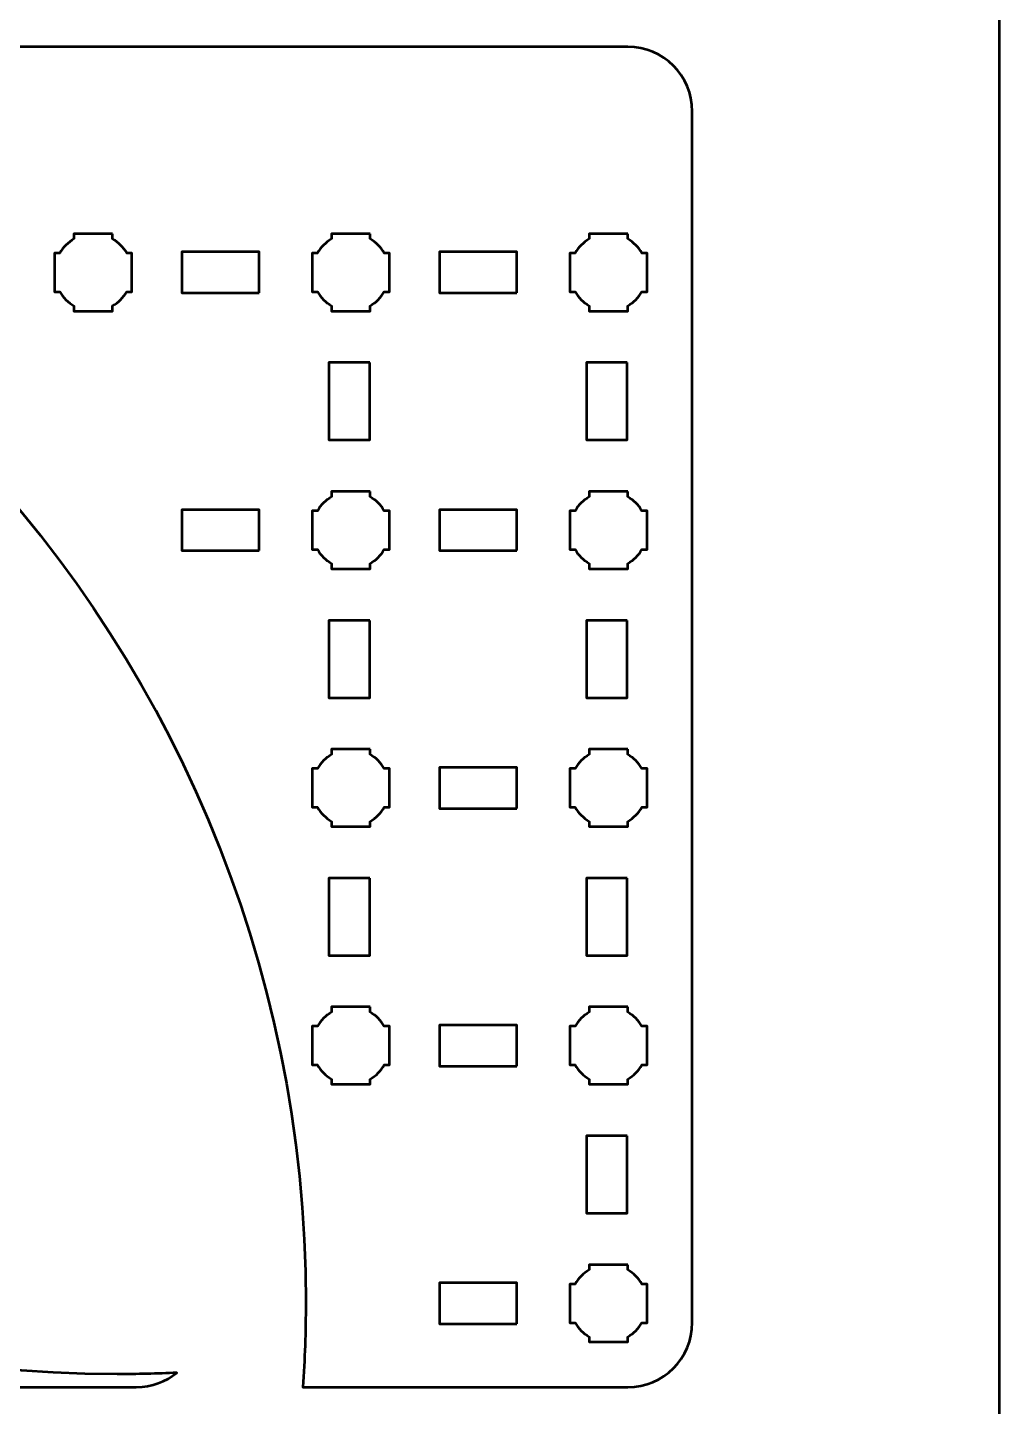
# Model space of a CAD drawing. Header units: centimetres. Extents: x -244 to 242, y -245 to 234.
# Drawn here: x -231.19 to -223.65, y 207.25 to 217.95 of the extents above; entities that cross this region are included whole.
import ezdxf

# ---------------------------------------------------------------- set-up
doc = ezdxf.new("R2010")
doc.units = ezdxf.units.CM
doc.header["$MEASUREMENT"] = 0
doc.layers.add('Layer 1', color=7, linetype='Continuous')

msp = doc.modelspace()

# ---------------------------------------------------------------- linework, layer by layer
at = {"layer": 'Layer 1', "color": 22, "lineweight": 53}
msp.add_open_spline([(-243.95005, 181.60003), (-243.95005, 181.60003), (-243.95005, 233.39993), (-243.95005, 233.39993), (-243.95005, 233.39993), (-243.95005, 233.67707), (-243.72695, 233.90003), (-243.44995, 233.90003), (-243.44995, 233.90003), (-243.44995, 233.90003), (-224.15005, 233.90003), (-224.15005, 233.90003), (-224.15005, 233.90003), (-223.87305, 233.90003), (-223.64995, 233.67707), (-223.64995, 233.39993), (-223.64995, 233.39993), (-223.64995, 233.39993), (-223.64995, 181.60003), (-223.64995, 181.60003), (-223.64995, 181.60003), (-223.64995, 181.32303), (-223.87305, 181.09993), (-224.15005, 181.09993), (-224.15005, 181.09993), (-224.15005, 181.09993), (-243.44995, 181.09993), (-243.44995, 181.09993), (-243.44995, 181.09993), (-243.72695, 181.09993), (-243.95005, 181.32303), (-243.95005, 181.60003)], degree=3, knots=[0, 0, 0, 0, 0.125, 0.125, 0.125, 0.125, 0.25, 0.25, 0.25, 0.25, 0.375, 0.375, 0.375, 0.375, 0.5, 0.5, 0.5, 0.5, 0.625, 0.625, 0.625, 0.625, 0.75, 0.75, 0.75, 0.75, 0.875, 0.875, 0.875, 0.875, 1, 1, 1, 1], dxfattribs=at)
at = {"layer": 'Layer 1', "color": 114, "lineweight": 53}
for points in [[(-242.64995, 217.80005), (-242.64995, 217.80005), (-240.1277, 217.80005), (-240.1277, 217.80005), (-240.1277, 217.80005), (-240.14201, 217.58513), (-240.14999, 217.36847), (-240.14999, 217.14993), (-240.14999, 217.14993), (-240.14999, 211.82137), (-235.82863, 207.50001), (-230.49992, 207.50001), (-230.49992, 207.50001), (-230.34392, 207.50001), (-230.18888, 207.50405), (-230.03469, 207.51138), (-230.03469, 207.51138), (-230.12062, 207.44167), (-230.23027, 207.39995), (-230.35001, 207.39995), (-230.35001, 207.39995), (-230.35001, 207.39995), (-242.64995, 207.39995), (-242.64995, 207.39995), (-242.64995, 207.39995), (-242.92695, 207.39995), (-243.15005, 207.62305), (-243.15005, 207.90005), (-243.15005, 207.90005), (-243.15005, 207.90005), (-243.15005, 217.29995), (-243.15005, 217.29995), (-243.15005, 217.29995), (-243.15005, 217.57695), (-242.92695, 217.80005), (-242.64995, 217.80005)], [(-226.53479, 207.39995), (-226.53479, 207.39995), (-229.05704, 207.39995), (-229.05704, 207.39995), (-229.05704, 207.39995), (-229.04273, 207.61487), (-229.03475, 207.83153), (-229.03475, 208.05007), (-229.03475, 208.05007), (-229.03475, 213.37863), (-233.35611, 217.69999), (-238.68482, 217.69999), (-238.68482, 217.69999), (-238.84082, 217.69999), (-238.99586, 217.69595), (-239.15005, 217.68862), (-239.15005, 217.68862), (-239.06412, 217.75833), (-238.95447, 217.80005), (-238.83473, 217.80005), (-238.83473, 217.80005), (-238.83473, 217.80005), (-226.53479, 217.80005), (-226.53479, 217.80005), (-226.53479, 217.80005), (-226.25779, 217.80005), (-226.03469, 217.57695), (-226.03469, 217.29995), (-226.03469, 217.29995), (-226.03469, 217.29995), (-226.03469, 207.90005), (-226.03469, 207.90005), (-226.03469, 207.90005), (-226.03469, 207.62305), (-226.25779, 207.39995), (-226.53479, 207.39995)]]:
    msp.add_open_spline(points, degree=3, knots=[0, 0, 0, 0, 0.11111111, 0.11111111, 0.11111111, 0.11111111, 0.22222222, 0.22222222, 0.22222222, 0.22222222, 0.33333333, 0.33333333, 0.33333333, 0.33333333, 0.44444444, 0.44444444, 0.44444444, 0.44444444, 0.55555556, 0.55555556, 0.55555556, 0.55555556, 0.66666667, 0.66666667, 0.66666667, 0.66666667, 0.77777778, 0.77777778, 0.77777778, 0.77777778, 0.88888889, 0.88888889, 0.88888889, 0.88888889, 1, 1, 1, 1], dxfattribs=at)
at = {"layer": 'Layer 1', "lineweight": 53}
for points in [[(-230.53479, 216.35002), (-230.53479, 216.35002), (-230.53479, 216.30977), (-230.53479, 216.30977), (-230.53479, 216.30977), (-230.48918, 216.28345), (-230.45125, 216.24556), (-230.42493, 216.19995), (-230.42493, 216.19995), (-230.42493, 216.19995), (-230.38472, 216.19995), (-230.38472, 216.19995), (-230.38472, 216.19995), (-230.38472, 216.19995), (-230.38472, 216.05002), (-230.38472, 216.05002), (-230.38472, 216.05002), (-230.38472, 216.05002), (-230.38472, 215.89995), (-230.38472, 215.89995), (-230.38472, 215.89995), (-230.38472, 215.89995), (-230.42493, 215.89995), (-230.42493, 215.89995), (-230.42493, 215.89995), (-230.45125, 215.85447), (-230.48918, 215.81644), (-230.53479, 215.79013), (-230.53479, 215.79013), (-230.53479, 215.79013), (-230.53479, 215.75002), (-230.53479, 215.75002), (-230.53479, 215.75002), (-230.53479, 215.75002), (-230.68472, 215.75002), (-230.68472, 215.75002), (-230.68472, 215.75002), (-230.68472, 215.75002), (-230.83479, 215.75002), (-230.83479, 215.75002), (-230.83479, 215.75002), (-230.83479, 215.75002), (-230.83479, 215.79013), (-230.83479, 215.79013), (-230.83479, 215.79013), (-230.88026, 215.81644), (-230.91829, 215.85447), (-230.94461, 215.89995), (-230.94461, 215.89995), (-230.94461, 215.89995), (-230.98472, 215.89995), (-230.98472, 215.89995), (-230.98472, 215.89995), (-230.98472, 215.89995), (-230.98472, 216.05002), (-230.98472, 216.05002), (-230.98472, 216.05002), (-230.98472, 216.05002), (-230.98472, 216.19995), (-230.98472, 216.19995), (-230.98472, 216.19995), (-230.98472, 216.19995), (-230.94461, 216.19995), (-230.94461, 216.19995), (-230.94461, 216.19995), (-230.91829, 216.24556), (-230.88026, 216.28345), (-230.83479, 216.30977), (-230.83479, 216.30977), (-230.83479, 216.30977), (-230.83479, 216.35002), (-230.83479, 216.35002), (-230.83479, 216.35002), (-230.83479, 216.35002), (-230.68472, 216.35002), (-230.68472, 216.35002), (-230.68472, 216.35002), (-230.68472, 216.35002), (-230.53479, 216.35002), (-230.53479, 216.35002)], [(-228.53479, 216.35002), (-228.53479, 216.35002), (-228.53479, 216.30977), (-228.53479, 216.30977), (-228.53479, 216.30977), (-228.48918, 216.28345), (-228.45125, 216.24556), (-228.42493, 216.19995), (-228.42493, 216.19995), (-228.42493, 216.19995), (-228.38472, 216.19995), (-228.38472, 216.19995), (-228.38472, 216.19995), (-228.38472, 216.19995), (-228.38472, 216.05002), (-228.38472, 216.05002), (-228.38472, 216.05002), (-228.38472, 216.05002), (-228.38472, 215.89995), (-228.38472, 215.89995), (-228.38472, 215.89995), (-228.38472, 215.89995), (-228.42493, 215.89995), (-228.42493, 215.89995), (-228.42493, 215.89995), (-228.45125, 215.85447), (-228.48918, 215.81644), (-228.53479, 215.79013), (-228.53479, 215.79013), (-228.53479, 215.79013), (-228.53479, 215.75002), (-228.53479, 215.75002), (-228.53479, 215.75002), (-228.53479, 215.75002), (-228.68472, 215.75002), (-228.68472, 215.75002), (-228.68472, 215.75002), (-228.68472, 215.75002), (-228.83479, 215.75002), (-228.83479, 215.75002), (-228.83479, 215.75002), (-228.83479, 215.75002), (-228.83479, 215.79013), (-228.83479, 215.79013), (-228.83479, 215.79013), (-228.88026, 215.81644), (-228.91829, 215.85447), (-228.94461, 215.89995), (-228.94461, 215.89995), (-228.94461, 215.89995), (-228.98472, 215.89995), (-228.98472, 215.89995), (-228.98472, 215.89995), (-228.98472, 215.89995), (-228.98472, 216.05002), (-228.98472, 216.05002), (-228.98472, 216.05002), (-228.98472, 216.05002), (-228.98472, 216.19995), (-228.98472, 216.19995), (-228.98472, 216.19995), (-228.98472, 216.19995), (-228.94461, 216.19995), (-228.94461, 216.19995), (-228.94461, 216.19995), (-228.91829, 216.24556), (-228.88026, 216.28345), (-228.83479, 216.30977), (-228.83479, 216.30977), (-228.83479, 216.30977), (-228.83479, 216.35002), (-228.83479, 216.35002), (-228.83479, 216.35002), (-228.83479, 216.35002), (-228.68472, 216.35002), (-228.68472, 216.35002), (-228.68472, 216.35002), (-228.68472, 216.35002), (-228.53479, 216.35002), (-228.53479, 216.35002)], [(-226.53479, 216.35002), (-226.53479, 216.35002), (-226.53479, 216.30977), (-226.53479, 216.30977), (-226.53479, 216.30977), (-226.48918, 216.28345), (-226.45125, 216.24556), (-226.42493, 216.19995), (-226.42493, 216.19995), (-226.42493, 216.19995), (-226.38472, 216.19995), (-226.38472, 216.19995), (-226.38472, 216.19995), (-226.38472, 216.19995), (-226.38472, 216.05002), (-226.38472, 216.05002), (-226.38472, 216.05002), (-226.38472, 216.05002), (-226.38472, 215.89995), (-226.38472, 215.89995), (-226.38472, 215.89995), (-226.38472, 215.89995), (-226.42493, 215.89995), (-226.42493, 215.89995), (-226.42493, 215.89995), (-226.45125, 215.85447), (-226.48918, 215.81644), (-226.53479, 215.79013), (-226.53479, 215.79013), (-226.53479, 215.79013), (-226.53479, 215.75002), (-226.53479, 215.75002), (-226.53479, 215.75002), (-226.53479, 215.75002), (-226.68472, 215.75002), (-226.68472, 215.75002), (-226.68472, 215.75002), (-226.68472, 215.75002), (-226.83479, 215.75002), (-226.83479, 215.75002), (-226.83479, 215.75002), (-226.83479, 215.75002), (-226.83479, 215.79013), (-226.83479, 215.79013), (-226.83479, 215.79013), (-226.88026, 215.81644), (-226.91829, 215.85447), (-226.94461, 215.89995), (-226.94461, 215.89995), (-226.94461, 215.89995), (-226.98472, 215.89995), (-226.98472, 215.89995), (-226.98472, 215.89995), (-226.98472, 215.89995), (-226.98472, 216.05002), (-226.98472, 216.05002), (-226.98472, 216.05002), (-226.98472, 216.05002), (-226.98472, 216.19995), (-226.98472, 216.19995), (-226.98472, 216.19995), (-226.98472, 216.19995), (-226.94461, 216.19995), (-226.94461, 216.19995), (-226.94461, 216.19995), (-226.91829, 216.24556), (-226.88026, 216.28345), (-226.83479, 216.30977), (-226.83479, 216.30977), (-226.83479, 216.30977), (-226.83479, 216.35002), (-226.83479, 216.35002), (-226.83479, 216.35002), (-226.83479, 216.35002), (-226.68472, 216.35002), (-226.68472, 216.35002), (-226.68472, 216.35002), (-226.68472, 216.35002), (-226.53479, 216.35002), (-226.53479, 216.35002)], [(-228.53479, 214.35002), (-228.53479, 214.35002), (-228.53479, 214.30977), (-228.53479, 214.30977), (-228.53479, 214.30977), (-228.48918, 214.28345), (-228.45125, 214.24556), (-228.42493, 214.19995), (-228.42493, 214.19995), (-228.42493, 214.19995), (-228.38472, 214.19995), (-228.38472, 214.19995), (-228.38472, 214.19995), (-228.38472, 214.19995), (-228.38472, 214.05002), (-228.38472, 214.05002), (-228.38472, 214.05002), (-228.38472, 214.05002), (-228.38472, 213.89995), (-228.38472, 213.89995), (-228.38472, 213.89995), (-228.38472, 213.89995), (-228.42493, 213.89995), (-228.42493, 213.89995), (-228.42493, 213.89995), (-228.45125, 213.85447), (-228.48918, 213.81644), (-228.53479, 213.79013), (-228.53479, 213.79013), (-228.53479, 213.79013), (-228.53479, 213.75002), (-228.53479, 213.75002), (-228.53479, 213.75002), (-228.53479, 213.75002), (-228.68472, 213.75002), (-228.68472, 213.75002), (-228.68472, 213.75002), (-228.68472, 213.75002), (-228.83479, 213.75002), (-228.83479, 213.75002), (-228.83479, 213.75002), (-228.83479, 213.75002), (-228.83479, 213.79013), (-228.83479, 213.79013), (-228.83479, 213.79013), (-228.88026, 213.81644), (-228.91829, 213.85447), (-228.94461, 213.89995), (-228.94461, 213.89995), (-228.94461, 213.89995), (-228.98472, 213.89995), (-228.98472, 213.89995), (-228.98472, 213.89995), (-228.98472, 213.89995), (-228.98472, 214.05002), (-228.98472, 214.05002), (-228.98472, 214.05002), (-228.98472, 214.05002), (-228.98472, 214.19995), (-228.98472, 214.19995), (-228.98472, 214.19995), (-228.98472, 214.19995), (-228.94461, 214.19995), (-228.94461, 214.19995), (-228.94461, 214.19995), (-228.91829, 214.24556), (-228.88026, 214.28345), (-228.83479, 214.30977), (-228.83479, 214.30977), (-228.83479, 214.30977), (-228.83479, 214.35002), (-228.83479, 214.35002), (-228.83479, 214.35002), (-228.83479, 214.35002), (-228.68472, 214.35002), (-228.68472, 214.35002), (-228.68472, 214.35002), (-228.68472, 214.35002), (-228.53479, 214.35002), (-228.53479, 214.35002)], [(-226.53479, 214.35002), (-226.53479, 214.35002), (-226.53479, 214.30977), (-226.53479, 214.30977), (-226.53479, 214.30977), (-226.48918, 214.28345), (-226.45125, 214.24556), (-226.42493, 214.19995), (-226.42493, 214.19995), (-226.42493, 214.19995), (-226.38472, 214.19995), (-226.38472, 214.19995), (-226.38472, 214.19995), (-226.38472, 214.19995), (-226.38472, 214.05002), (-226.38472, 214.05002), (-226.38472, 214.05002), (-226.38472, 214.05002), (-226.38472, 213.89995), (-226.38472, 213.89995), (-226.38472, 213.89995), (-226.38472, 213.89995), (-226.42493, 213.89995), (-226.42493, 213.89995), (-226.42493, 213.89995), (-226.45125, 213.85447), (-226.48918, 213.81644), (-226.53479, 213.79013), (-226.53479, 213.79013), (-226.53479, 213.79013), (-226.53479, 213.75002), (-226.53479, 213.75002), (-226.53479, 213.75002), (-226.53479, 213.75002), (-226.68472, 213.75002), (-226.68472, 213.75002), (-226.68472, 213.75002), (-226.68472, 213.75002), (-226.83479, 213.75002), (-226.83479, 213.75002), (-226.83479, 213.75002), (-226.83479, 213.75002), (-226.83479, 213.79013), (-226.83479, 213.79013), (-226.83479, 213.79013), (-226.88026, 213.81644), (-226.91829, 213.85447), (-226.94461, 213.89995), (-226.94461, 213.89995), (-226.94461, 213.89995), (-226.98472, 213.89995), (-226.98472, 213.89995), (-226.98472, 213.89995), (-226.98472, 213.89995), (-226.98472, 214.05002), (-226.98472, 214.05002), (-226.98472, 214.05002), (-226.98472, 214.05002), (-226.98472, 214.19995), (-226.98472, 214.19995), (-226.98472, 214.19995), (-226.98472, 214.19995), (-226.94461, 214.19995), (-226.94461, 214.19995), (-226.94461, 214.19995), (-226.91829, 214.24556), (-226.88026, 214.28345), (-226.83479, 214.30977), (-226.83479, 214.30977), (-226.83479, 214.30977), (-226.83479, 214.35002), (-226.83479, 214.35002), (-226.83479, 214.35002), (-226.83479, 214.35002), (-226.68472, 214.35002), (-226.68472, 214.35002), (-226.68472, 214.35002), (-226.68472, 214.35002), (-226.53479, 214.35002), (-226.53479, 214.35002)], [(-228.53479, 212.35002), (-228.53479, 212.35002), (-228.53479, 212.30977), (-228.53479, 212.30977), (-228.53479, 212.30977), (-228.48918, 212.28345), (-228.45125, 212.24556), (-228.42493, 212.19995), (-228.42493, 212.19995), (-228.42493, 212.19995), (-228.38472, 212.19995), (-228.38472, 212.19995), (-228.38472, 212.19995), (-228.38472, 212.19995), (-228.38472, 212.05002), (-228.38472, 212.05002), (-228.38472, 212.05002), (-228.38472, 212.05002), (-228.38472, 211.89995), (-228.38472, 211.89995), (-228.38472, 211.89995), (-228.38472, 211.89995), (-228.42493, 211.89995), (-228.42493, 211.89995), (-228.42493, 211.89995), (-228.45125, 211.85447), (-228.48918, 211.81644), (-228.53479, 211.79013), (-228.53479, 211.79013), (-228.53479, 211.79013), (-228.53479, 211.75002), (-228.53479, 211.75002), (-228.53479, 211.75002), (-228.53479, 211.75002), (-228.68472, 211.75002), (-228.68472, 211.75002), (-228.68472, 211.75002), (-228.68472, 211.75002), (-228.83479, 211.75002), (-228.83479, 211.75002), (-228.83479, 211.75002), (-228.83479, 211.75002), (-228.83479, 211.79013), (-228.83479, 211.79013), (-228.83479, 211.79013), (-228.88026, 211.81644), (-228.91829, 211.85447), (-228.94461, 211.89995), (-228.94461, 211.89995), (-228.94461, 211.89995), (-228.98472, 211.89995), (-228.98472, 211.89995), (-228.98472, 211.89995), (-228.98472, 211.89995), (-228.98472, 212.05002), (-228.98472, 212.05002), (-228.98472, 212.05002), (-228.98472, 212.05002), (-228.98472, 212.19995), (-228.98472, 212.19995), (-228.98472, 212.19995), (-228.98472, 212.19995), (-228.94461, 212.19995), (-228.94461, 212.19995), (-228.94461, 212.19995), (-228.91829, 212.24556), (-228.88026, 212.28345), (-228.83479, 212.30977), (-228.83479, 212.30977), (-228.83479, 212.30977), (-228.83479, 212.35002), (-228.83479, 212.35002), (-228.83479, 212.35002), (-228.83479, 212.35002), (-228.68472, 212.35002), (-228.68472, 212.35002), (-228.68472, 212.35002), (-228.68472, 212.35002), (-228.53479, 212.35002), (-228.53479, 212.35002)], [(-226.53479, 212.35002), (-226.53479, 212.35002), (-226.53479, 212.30977), (-226.53479, 212.30977), (-226.53479, 212.30977), (-226.48918, 212.28345), (-226.45125, 212.24556), (-226.42493, 212.19995), (-226.42493, 212.19995), (-226.42493, 212.19995), (-226.38472, 212.19995), (-226.38472, 212.19995), (-226.38472, 212.19995), (-226.38472, 212.19995), (-226.38472, 212.05002), (-226.38472, 212.05002), (-226.38472, 212.05002), (-226.38472, 212.05002), (-226.38472, 211.89995), (-226.38472, 211.89995), (-226.38472, 211.89995), (-226.38472, 211.89995), (-226.42493, 211.89995), (-226.42493, 211.89995), (-226.42493, 211.89995), (-226.45125, 211.85447), (-226.48918, 211.81644), (-226.53479, 211.79013), (-226.53479, 211.79013), (-226.53479, 211.79013), (-226.53479, 211.75002), (-226.53479, 211.75002), (-226.53479, 211.75002), (-226.53479, 211.75002), (-226.68472, 211.75002), (-226.68472, 211.75002), (-226.68472, 211.75002), (-226.68472, 211.75002), (-226.83479, 211.75002), (-226.83479, 211.75002), (-226.83479, 211.75002), (-226.83479, 211.75002), (-226.83479, 211.79013), (-226.83479, 211.79013), (-226.83479, 211.79013), (-226.88026, 211.81644), (-226.91829, 211.85447), (-226.94461, 211.89995), (-226.94461, 211.89995), (-226.94461, 211.89995), (-226.98472, 211.89995), (-226.98472, 211.89995), (-226.98472, 211.89995), (-226.98472, 211.89995), (-226.98472, 212.05002), (-226.98472, 212.05002), (-226.98472, 212.05002), (-226.98472, 212.05002), (-226.98472, 212.19995), (-226.98472, 212.19995), (-226.98472, 212.19995), (-226.98472, 212.19995), (-226.94461, 212.19995), (-226.94461, 212.19995), (-226.94461, 212.19995), (-226.91829, 212.24556), (-226.88026, 212.28345), (-226.83479, 212.30977), (-226.83479, 212.30977), (-226.83479, 212.30977), (-226.83479, 212.35002), (-226.83479, 212.35002), (-226.83479, 212.35002), (-226.83479, 212.35002), (-226.68472, 212.35002), (-226.68472, 212.35002), (-226.68472, 212.35002), (-226.68472, 212.35002), (-226.53479, 212.35002), (-226.53479, 212.35002)], [(-228.53479, 210.35002), (-228.53479, 210.35002), (-228.53479, 210.30977), (-228.53479, 210.30977), (-228.53479, 210.30977), (-228.48918, 210.28345), (-228.45125, 210.24556), (-228.42493, 210.19995), (-228.42493, 210.19995), (-228.42493, 210.19995), (-228.38472, 210.19995), (-228.38472, 210.19995), (-228.38472, 210.19995), (-228.38472, 210.19995), (-228.38472, 210.05002), (-228.38472, 210.05002), (-228.38472, 210.05002), (-228.38472, 210.05002), (-228.38472, 209.89995), (-228.38472, 209.89995), (-228.38472, 209.89995), (-228.38472, 209.89995), (-228.42493, 209.89995), (-228.42493, 209.89995), (-228.42493, 209.89995), (-228.45125, 209.85447), (-228.48918, 209.81644), (-228.53479, 209.79013), (-228.53479, 209.79013), (-228.53479, 209.79013), (-228.53479, 209.75002), (-228.53479, 209.75002), (-228.53479, 209.75002), (-228.53479, 209.75002), (-228.68472, 209.75002), (-228.68472, 209.75002), (-228.68472, 209.75002), (-228.68472, 209.75002), (-228.83479, 209.75002), (-228.83479, 209.75002), (-228.83479, 209.75002), (-228.83479, 209.75002), (-228.83479, 209.79013), (-228.83479, 209.79013), (-228.83479, 209.79013), (-228.88026, 209.81644), (-228.91829, 209.85447), (-228.94461, 209.89995), (-228.94461, 209.89995), (-228.94461, 209.89995), (-228.98472, 209.89995), (-228.98472, 209.89995), (-228.98472, 209.89995), (-228.98472, 209.89995), (-228.98472, 210.05002), (-228.98472, 210.05002), (-228.98472, 210.05002), (-228.98472, 210.05002), (-228.98472, 210.19995), (-228.98472, 210.19995), (-228.98472, 210.19995), (-228.98472, 210.19995), (-228.94461, 210.19995), (-228.94461, 210.19995), (-228.94461, 210.19995), (-228.91829, 210.24556), (-228.88026, 210.28345), (-228.83479, 210.30977), (-228.83479, 210.30977), (-228.83479, 210.30977), (-228.83479, 210.35002), (-228.83479, 210.35002), (-228.83479, 210.35002), (-228.83479, 210.35002), (-228.68472, 210.35002), (-228.68472, 210.35002), (-228.68472, 210.35002), (-228.68472, 210.35002), (-228.53479, 210.35002), (-228.53479, 210.35002)], [(-226.53479, 210.35002), (-226.53479, 210.35002), (-226.53479, 210.30977), (-226.53479, 210.30977), (-226.53479, 210.30977), (-226.48918, 210.28345), (-226.45125, 210.24556), (-226.42493, 210.19995), (-226.42493, 210.19995), (-226.42493, 210.19995), (-226.38472, 210.19995), (-226.38472, 210.19995), (-226.38472, 210.19995), (-226.38472, 210.19995), (-226.38472, 210.05002), (-226.38472, 210.05002), (-226.38472, 210.05002), (-226.38472, 210.05002), (-226.38472, 209.89995), (-226.38472, 209.89995), (-226.38472, 209.89995), (-226.38472, 209.89995), (-226.42493, 209.89995), (-226.42493, 209.89995), (-226.42493, 209.89995), (-226.45125, 209.85447), (-226.48918, 209.81644), (-226.53479, 209.79013), (-226.53479, 209.79013), (-226.53479, 209.79013), (-226.53479, 209.75002), (-226.53479, 209.75002), (-226.53479, 209.75002), (-226.53479, 209.75002), (-226.68472, 209.75002), (-226.68472, 209.75002), (-226.68472, 209.75002), (-226.68472, 209.75002), (-226.83479, 209.75002), (-226.83479, 209.75002), (-226.83479, 209.75002), (-226.83479, 209.75002), (-226.83479, 209.79013), (-226.83479, 209.79013), (-226.83479, 209.79013), (-226.88026, 209.81644), (-226.91829, 209.85447), (-226.94461, 209.89995), (-226.94461, 209.89995), (-226.94461, 209.89995), (-226.98472, 209.89995), (-226.98472, 209.89995), (-226.98472, 209.89995), (-226.98472, 209.89995), (-226.98472, 210.05002), (-226.98472, 210.05002), (-226.98472, 210.05002), (-226.98472, 210.05002), (-226.98472, 210.19995), (-226.98472, 210.19995), (-226.98472, 210.19995), (-226.98472, 210.19995), (-226.94461, 210.19995), (-226.94461, 210.19995), (-226.94461, 210.19995), (-226.91829, 210.24556), (-226.88026, 210.28345), (-226.83479, 210.30977), (-226.83479, 210.30977), (-226.83479, 210.30977), (-226.83479, 210.35002), (-226.83479, 210.35002), (-226.83479, 210.35002), (-226.83479, 210.35002), (-226.68472, 210.35002), (-226.68472, 210.35002), (-226.68472, 210.35002), (-226.68472, 210.35002), (-226.53479, 210.35002), (-226.53479, 210.35002)], [(-226.53479, 208.35002), (-226.53479, 208.35002), (-226.53479, 208.30977), (-226.53479, 208.30977), (-226.53479, 208.30977), (-226.48918, 208.28345), (-226.45125, 208.24556), (-226.42493, 208.19995), (-226.42493, 208.19995), (-226.42493, 208.19995), (-226.38472, 208.19995), (-226.38472, 208.19995), (-226.38472, 208.19995), (-226.38472, 208.19995), (-226.38472, 208.05002), (-226.38472, 208.05002), (-226.38472, 208.05002), (-226.38472, 208.05002), (-226.38472, 207.89995), (-226.38472, 207.89995), (-226.38472, 207.89995), (-226.38472, 207.89995), (-226.42493, 207.89995), (-226.42493, 207.89995), (-226.42493, 207.89995), (-226.45125, 207.85447), (-226.48918, 207.81644), (-226.53479, 207.79013), (-226.53479, 207.79013), (-226.53479, 207.79013), (-226.53479, 207.75002), (-226.53479, 207.75002), (-226.53479, 207.75002), (-226.53479, 207.75002), (-226.68472, 207.75002), (-226.68472, 207.75002), (-226.68472, 207.75002), (-226.68472, 207.75002), (-226.83479, 207.75002), (-226.83479, 207.75002), (-226.83479, 207.75002), (-226.83479, 207.75002), (-226.83479, 207.79013), (-226.83479, 207.79013), (-226.83479, 207.79013), (-226.88026, 207.81644), (-226.91829, 207.85447), (-226.94461, 207.89995), (-226.94461, 207.89995), (-226.94461, 207.89995), (-226.98472, 207.89995), (-226.98472, 207.89995), (-226.98472, 207.89995), (-226.98472, 207.89995), (-226.98472, 208.05002), (-226.98472, 208.05002), (-226.98472, 208.05002), (-226.98472, 208.05002), (-226.98472, 208.19995), (-226.98472, 208.19995), (-226.98472, 208.19995), (-226.98472, 208.19995), (-226.94461, 208.19995), (-226.94461, 208.19995), (-226.94461, 208.19995), (-226.91829, 208.24556), (-226.88026, 208.28345), (-226.83479, 208.30977), (-226.83479, 208.30977), (-226.83479, 208.30977), (-226.83479, 208.35002), (-226.83479, 208.35002), (-226.83479, 208.35002), (-226.83479, 208.35002), (-226.68472, 208.35002), (-226.68472, 208.35002), (-226.68472, 208.35002), (-226.68472, 208.35002), (-226.53479, 208.35002), (-226.53479, 208.35002)]]:
    msp.add_open_spline(points, degree=3, knots=[0, 0, 0, 0, 0.05, 0.05, 0.05, 0.05, 0.1, 0.1, 0.1, 0.1, 0.15, 0.15, 0.15, 0.15, 0.2, 0.2, 0.2, 0.2, 0.25, 0.25, 0.25, 0.25, 0.3, 0.3, 0.3, 0.3, 0.35, 0.35, 0.35, 0.35, 0.4, 0.4, 0.4, 0.4, 0.45, 0.45, 0.45, 0.45, 0.5, 0.5, 0.5, 0.5, 0.55, 0.55, 0.55, 0.55, 0.6, 0.6, 0.6, 0.6, 0.65, 0.65, 0.65, 0.65, 0.7, 0.7, 0.7, 0.7, 0.75, 0.75, 0.75, 0.75, 0.8, 0.8, 0.8, 0.8, 0.85, 0.85, 0.85, 0.85, 0.9, 0.9, 0.9, 0.9, 0.95, 0.95, 0.95, 0.95, 1, 1, 1, 1], dxfattribs=at)
at = {"layer": 'Layer 1', "color": 250, "lineweight": 53}
for points in [[(-229.39733, 215.89118), (-229.39733, 215.89118), (-229.99733, 215.89118), (-229.99733, 215.89118), (-229.99733, 215.89118), (-229.99733, 215.89118), (-229.99733, 216.20868), (-229.99733, 216.20868), (-229.99733, 216.20868), (-229.99733, 216.20868), (-229.39733, 216.20868), (-229.39733, 216.20868), (-229.39733, 216.20868), (-229.39733, 216.20868), (-229.39733, 215.89118), (-229.39733, 215.89118)], [(-227.39733, 215.89118), (-227.39733, 215.89118), (-227.99733, 215.89118), (-227.99733, 215.89118), (-227.99733, 215.89118), (-227.99733, 215.89118), (-227.99733, 216.20868), (-227.99733, 216.20868), (-227.99733, 216.20868), (-227.99733, 216.20868), (-227.39733, 216.20868), (-227.39733, 216.20868), (-227.39733, 216.20868), (-227.39733, 216.20868), (-227.39733, 215.89118), (-227.39733, 215.89118)], [(-228.53858, 215.34993), (-228.53858, 215.34993), (-228.53858, 214.74993), (-228.53858, 214.74993), (-228.53858, 214.74993), (-228.53858, 214.74993), (-228.85608, 214.74993), (-228.85608, 214.74993), (-228.85608, 214.74993), (-228.85608, 214.74993), (-228.85608, 215.34993), (-228.85608, 215.34993), (-228.85608, 215.34993), (-228.85608, 215.34993), (-228.53858, 215.34993), (-228.53858, 215.34993)], [(-226.53858, 215.34993), (-226.53858, 215.34993), (-226.53858, 214.74993), (-226.53858, 214.74993), (-226.53858, 214.74993), (-226.53858, 214.74993), (-226.85608, 214.74993), (-226.85608, 214.74993), (-226.85608, 214.74993), (-226.85608, 214.74993), (-226.85608, 215.34993), (-226.85608, 215.34993), (-226.85608, 215.34993), (-226.85608, 215.34993), (-226.53858, 215.34993), (-226.53858, 215.34993)], [(-229.39733, 213.89118), (-229.39733, 213.89118), (-229.99733, 213.89118), (-229.99733, 213.89118), (-229.99733, 213.89118), (-229.99733, 213.89118), (-229.99733, 214.20868), (-229.99733, 214.20868), (-229.99733, 214.20868), (-229.99733, 214.20868), (-229.39733, 214.20868), (-229.39733, 214.20868), (-229.39733, 214.20868), (-229.39733, 214.20868), (-229.39733, 213.89118), (-229.39733, 213.89118)], [(-227.39733, 213.89118), (-227.39733, 213.89118), (-227.99733, 213.89118), (-227.99733, 213.89118), (-227.99733, 213.89118), (-227.99733, 213.89118), (-227.99733, 214.20868), (-227.99733, 214.20868), (-227.99733, 214.20868), (-227.99733, 214.20868), (-227.39733, 214.20868), (-227.39733, 214.20868), (-227.39733, 214.20868), (-227.39733, 214.20868), (-227.39733, 213.89118), (-227.39733, 213.89118)], [(-228.53858, 213.34993), (-228.53858, 213.34993), (-228.53858, 212.74993), (-228.53858, 212.74993), (-228.53858, 212.74993), (-228.53858, 212.74993), (-228.85608, 212.74993), (-228.85608, 212.74993), (-228.85608, 212.74993), (-228.85608, 212.74993), (-228.85608, 213.34993), (-228.85608, 213.34993), (-228.85608, 213.34993), (-228.85608, 213.34993), (-228.53858, 213.34993), (-228.53858, 213.34993)], [(-226.53858, 213.34993), (-226.53858, 213.34993), (-226.53858, 212.74993), (-226.53858, 212.74993), (-226.53858, 212.74993), (-226.53858, 212.74993), (-226.85608, 212.74993), (-226.85608, 212.74993), (-226.85608, 212.74993), (-226.85608, 212.74993), (-226.85608, 213.34993), (-226.85608, 213.34993), (-226.85608, 213.34993), (-226.85608, 213.34993), (-226.53858, 213.34993), (-226.53858, 213.34993)], [(-227.39733, 211.89118), (-227.39733, 211.89118), (-227.99733, 211.89118), (-227.99733, 211.89118), (-227.99733, 211.89118), (-227.99733, 211.89118), (-227.99733, 212.20868), (-227.99733, 212.20868), (-227.99733, 212.20868), (-227.99733, 212.20868), (-227.39733, 212.20868), (-227.39733, 212.20868), (-227.39733, 212.20868), (-227.39733, 212.20868), (-227.39733, 211.89118), (-227.39733, 211.89118)], [(-228.53858, 211.34993), (-228.53858, 211.34993), (-228.53858, 210.74993), (-228.53858, 210.74993), (-228.53858, 210.74993), (-228.53858, 210.74993), (-228.85608, 210.74993), (-228.85608, 210.74993), (-228.85608, 210.74993), (-228.85608, 210.74993), (-228.85608, 211.34993), (-228.85608, 211.34993), (-228.85608, 211.34993), (-228.85608, 211.34993), (-228.53858, 211.34993), (-228.53858, 211.34993)], [(-226.53858, 211.34993), (-226.53858, 211.34993), (-226.53858, 210.74993), (-226.53858, 210.74993), (-226.53858, 210.74993), (-226.53858, 210.74993), (-226.85608, 210.74993), (-226.85608, 210.74993), (-226.85608, 210.74993), (-226.85608, 210.74993), (-226.85608, 211.34993), (-226.85608, 211.34993), (-226.85608, 211.34993), (-226.85608, 211.34993), (-226.53858, 211.34993), (-226.53858, 211.34993)], [(-227.39733, 209.89118), (-227.39733, 209.89118), (-227.99733, 209.89118), (-227.99733, 209.89118), (-227.99733, 209.89118), (-227.99733, 209.89118), (-227.99733, 210.20868), (-227.99733, 210.20868), (-227.99733, 210.20868), (-227.99733, 210.20868), (-227.39733, 210.20868), (-227.39733, 210.20868), (-227.39733, 210.20868), (-227.39733, 210.20868), (-227.39733, 209.89118), (-227.39733, 209.89118)], [(-226.53858, 209.34993), (-226.53858, 209.34993), (-226.53858, 208.74993), (-226.53858, 208.74993), (-226.53858, 208.74993), (-226.53858, 208.74993), (-226.85608, 208.74993), (-226.85608, 208.74993), (-226.85608, 208.74993), (-226.85608, 208.74993), (-226.85608, 209.34993), (-226.85608, 209.34993), (-226.85608, 209.34993), (-226.85608, 209.34993), (-226.53858, 209.34993), (-226.53858, 209.34993)], [(-227.39733, 207.89118), (-227.39733, 207.89118), (-227.99733, 207.89118), (-227.99733, 207.89118), (-227.99733, 207.89118), (-227.99733, 207.89118), (-227.99733, 208.20868), (-227.99733, 208.20868), (-227.99733, 208.20868), (-227.99733, 208.20868), (-227.39733, 208.20868), (-227.39733, 208.20868), (-227.39733, 208.20868), (-227.39733, 208.20868), (-227.39733, 207.89118), (-227.39733, 207.89118)]]:
    msp.add_open_spline(points, degree=3, knots=[0, 0, 0, 0, 0.25, 0.25, 0.25, 0.25, 0.5, 0.5, 0.5, 0.5, 0.75, 0.75, 0.75, 0.75, 1, 1, 1, 1], dxfattribs=at)

doc.saveas('drawing.dxf')
